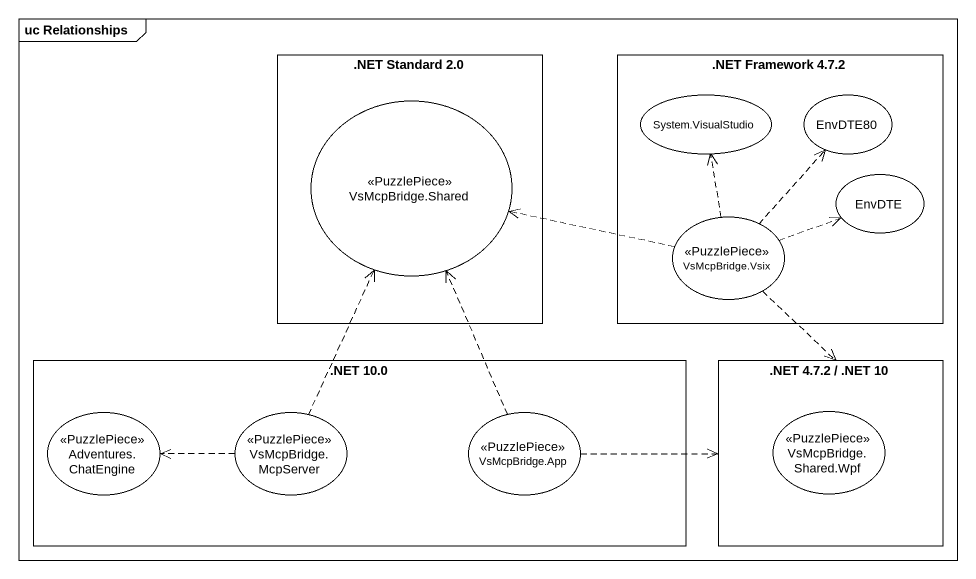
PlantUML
@startuml
mainframe uc Relationships
rectangle ".NET Standard 2.0" as NET_Standard_2_0 {
  usecase "VsMcpBridge.Shared" as VsMcpBridge_Shared <<PuzzlePiece>>
}
rectangle ".NET Framework 4.7.2" as NET_Framework_4_7_2 {
  usecase "System.VisualStudio" as System_VisualStudio
  usecase EnvDTE80
  usecase EnvDTE
  usecase "VsMcpBridge.Vsix" as VsMcpBridge_Vsix <<PuzzlePiece>>
}
rectangle ".NET 10.0" as NET_10_0 {
  usecase "Adventures.ChatEngine" as Adventures_ChatEngine <<PuzzlePiece>>
  usecase "VsMcpBridge.McpServer" as VsMcpBridge_McpServer <<PuzzlePiece>>
  usecase "VsMcpBridge.App" as VsMcpBridge_App <<PuzzlePiece>>
}
rectangle ".NET 4.7.2 / .NET 10" as NET_4_7_2_NET_10 {
  usecase "VsMcpBridge.Shared.Wpf" as VsMcpBridge_Shared_Wpf <<PuzzlePiece>>
}
VsMcpBridge_Vsix .left.> VsMcpBridge_Shared
VsMcpBridge_Vsix .up.> System_VisualStudio
VsMcpBridge_Vsix .up.> EnvDTE80
VsMcpBridge_Vsix .right.> EnvDTE
VsMcpBridge_Vsix ..> NET_4_7_2_NET_10
VsMcpBridge_McpServer .up.> VsMcpBridge_Shared
VsMcpBridge_McpServer .left.> Adventures_ChatEngine
VsMcpBridge_App .up.> VsMcpBridge_Shared
VsMcpBridge_App .right.> NET_4_7_2_NET_10
@enduml
